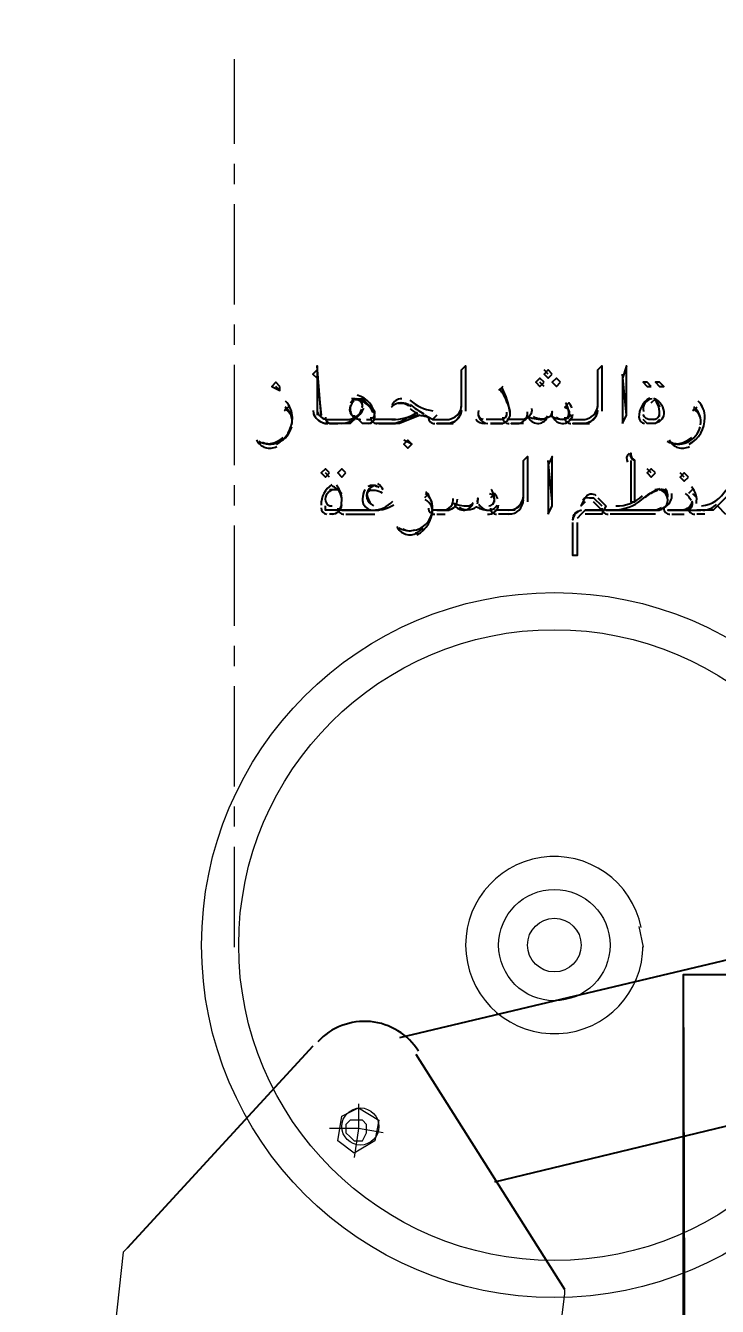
# Model space of a CAD drawing. Header units: millimetres. Extents: x -665 to 1025117, y -27997 to 4210.
# Drawn here: x 2180.4 to 2399, y -25500.1 to -25095.1 of the extents above; entities that cross this region are included whole.
import ezdxf

# ---------------------------------------------------------------- set-up
doc = ezdxf.new("R2010")
doc.units = ezdxf.units.MM
doc.linetypes.add('$2$CENTER', pattern=[50.8, 31.75, -6.35, 6.35, -6.35])
doc.layers.add('$0$PDF_PDF6_Geometry', color=7, linetype='Continuous')
doc.layers.add('$2$PDF_0', color=7, linetype='Continuous')
doc.layers.add('$2$CL', color=2, linetype='$2$CENTER', lineweight=0)
doc.styles.add('Century Gothic$001H0', font='cent.shx')
doc.dimstyles.new('Copy of ISO-25', dxfattribs={"dimtxt": 250, "dimasz": 80, "dimexe": 1.25, "dimexo": 0.625, "dimtad": 1, "dimtxsty": 'Century Gothic$001H0', "dimblk": 'ARCHTICK', "dimcen": 2.5, "dimadec": 0, "dimazin": 0, "dimtfac": 1, "dimtmove": 0, "dimatfit": 3, "dimfxl": 1, "dimarcsym": 0})

# ---------------------------------------------------------------- blocks, each defined once
blk = doc.blocks.new('_ArchTick')
at = {"color": 0, "linetype": 'ByBlock', "const_width": 0.15}
blk.add_lwpolyline([(-0.5, -0.5), (0.5, 0.5)], dxfattribs=at)
blk = doc.blocks.new('*D109')
at = {"color": 0, "lineweight": -2, "transparency": 16777216}
for p, q in [((3650, -8194.25), (249.37, -8194.25)), ((250.62, -25694.25), (250.62, -8194.25)), ((3650, -25694.25), (249.37, -25694.25))]:
    blk.add_line(p, q, dxfattribs=at)
at = {"layer": 'Defpoints', "color": 0, "transparency": 16777216}
for p in [(250.62, -8194.25), (3650.62, -8194.25), (3650.62, -25694.25)]:
    blk.add_point(p, dxfattribs=at)
at = {"color": 0, "lineweight": -2, "transparency": 16777216, "xscale": 80, "yscale": 80, "zscale": 80}
for p, rotation in [((250.62, -8194.25), 90), ((250.62, -25694.25), 270)]:
    blk.add_blockref('_ArchTick', p, dxfattribs=dict(at, rotation=rotation))
at = {"color": 0, "transparency": 16777216, "insert": (125, -16944.25), "char_height": 250, "attachment_point": 5, "rotation": 90, "style": 'Century Gothic$001H0'}
blk.add_mtext('SHAFT TOTAL HEIGHT 17500', dxfattribs=at)

msp = doc.modelspace()

# ---------------------------------------------------------------- linework, layer by layer
at = {"layer": '$0$PDF_PDF6_Geometry', "lineweight": 13}
for points in [[(2374.225, -25379.95), (2375.529, -25386.468)], [(2212.556, -25481.645), (2211.252, -25482.949), (2200.821, -25578.538), (2200.821, -25580.756), (2202.125, -25582.074), (2337.719, -25593.808), (2338.643, -25592.734), (2339.023, -25591.191), (2350.757, -25495.986), (2350.757, -25494.683)]]:
    msp.add_lwpolyline(points, dxfattribs=at)
at = {"layer": '$0$PDF_PDF6_Geometry', "lineweight": 5}
for points in [[(2285.567, -25436.012), (2285.567, -25443.835), (2276.441, -25443.835)], [(2293.39, -25445.139), (2285.567, -25443.835), (2284.264, -25452.962)]]:
    msp.add_lwpolyline(points, dxfattribs=at)
at = {"layer": '$0$PDF_PDF6_Geometry', "lineweight": 13}
for points in [[(2279.049, -25447.746), (2280.352, -25439.924), (2285.567, -25437.316), (2292.086, -25441.227), (2290.783, -25447.746), (2284.264, -25451.658)], [(2284.264, -25441.227), (2282.96, -25441.227), (2281.656, -25442.531), (2281.656, -25445.139), (2282.96, -25446.443), (2284.264, -25447.746), (2285.567, -25447.746), (2286.871, -25447.746), (2288.175, -25445.139), (2288.175, -25443.835), (2288.175, -25442.531), (2286.871, -25441.227)]]:
    msp.add_lwpolyline(points, close=True, dxfattribs=at)
for centre, radius in [((2347.497, -25385.816), 111.474), ((2347.498, -25385.817), 99.739), ((2347.498, -25385.817), 17.601), ((2347.498, -25385.817), 8.474), ((2286.219, -25443.183), 5.868)]:
    msp.add_circle(centre, radius, dxfattribs=at)
msp.add_arc((2347.498, -25385.817), 28.03, 11.35805, 0.14462, dxfattribs=at)
at = {"layer": '$2$CL'}
msp.add_lwpolyline([(2246.454, -25386.468), (2246.454, -25105.694)], dxfattribs=at)
at = {"layer": '$2$PDF_0', "lineweight": 25}
for points in [[(2272.53, -25203.938), (2272.53, -25206.546), (2273.833, -25218.28), (2272.53, -25202.635), (2272.53, -25203.938), (2271.226, -25205.242), (2272.53, -25206.546), (2272.53, -25218.28)], [(2318.162, -25215.673), (2318.162, -25203.938), (2319.466, -25202.635), (2319.466, -25216.976)], [(2361.187, -25215.673), (2361.187, -25203.938), (2362.491, -25202.635), (2362.491, -25216.976)], [(2345.542, -25205.242), (2344.238, -25203.938)], [(2370.314, -25218.28), (2369.01, -25205.242)], [(2260.796, -25210.457), (2259.492, -25209.154)], [(2331.2, -25209.154), (2329.896, -25210.457)], [(2331.2, -25210.457), (2332.504, -25214.369)], [(2344.238, -25209.154), (2342.934, -25207.85)], [(2348.149, -25209.154), (2346.845, -25207.85)], [(2376.833, -25209.154), (2375.529, -25207.85)], [(2382.048, -25209.154), (2380.744, -25207.85), (2379.44, -25207.85), (2380.744, -25209.154), (2382.048, -25209.154), (2380.744, -25207.85)], [(2284.264, -25213.065), (2286.871, -25213.065), (2289.479, -25215.673)], [(2285.568, -25213.065), (2285.568, -25213.065)], [(2378.136, -25214.369), (2379.44, -25213.065), (2380.744, -25215.673)], [(2379.44, -25214.369), (2379.44, -25214.369)], [(2263.403, -25215.673), (2262.099, -25216.976)], [(2284.264, -25218.28), (2284.264, -25219.584), (2282.96, -25220.888), (2276.441, -25220.888), (2279.049, -25220.888)], [(2305.124, -25218.28), (2298.605, -25220.888), (2290.783, -25220.888)], [(2310.339, -25218.28), (2309.036, -25219.584), (2306.428, -25218.28)], [(2392.478, -25215.673), (2391.174, -25216.976)], [(2281.656, -25220.888), (2277.745, -25220.888)], [(2297.302, -25219.584), (2290.783, -25219.584), (2289.479, -25220.888), (2286.871, -25220.888), (2285.568, -25219.584)], [(2289.479, -25220.888), (2286.871, -25220.888)], [(2288.175, -25219.584), (2289.479, -25219.584)], [(2292.086, -25220.888), (2297.302, -25220.888)], [(2309.036, -25219.584), (2314.251, -25219.584)], [(2331.2, -25219.584), (2325.985, -25219.584)], [(2337.719, -25220.888), (2333.808, -25220.888), (2336.415, -25220.888)], [(2352.061, -25219.584), (2357.276, -25219.584)], [(2380.744, -25219.584), (2379.44, -25220.888), (2376.833, -25220.888), (2375.529, -25219.584)], [(2379.44, -25220.888), (2376.833, -25220.888)], [(2302.517, -25227.407), (2301.213, -25226.103), (2299.909, -25227.407), (2301.213, -25228.71), (2302.517, -25227.407), (2299.909, -25226.103)], [(2346.845, -25246.963), (2346.845, -25245.66), (2345.542, -25232.622)], [(2276.441, -25237.837), (2275.137, -25236.533)], [(2280.352, -25237.837), (2279.049, -25236.533)], [(2378.136, -25236.533), (2376.833, -25235.229)], [(2388.567, -25237.837), (2387.263, -25236.533)], [(2276.441, -25241.748), (2277.745, -25241.748), (2279.049, -25241.748), (2280.352, -25243.052)], [(2279.049, -25241.748), (2279.049, -25241.748)], [(2307.732, -25243.052), (2306.428, -25244.356)], [(2391.174, -25241.748), (2389.87, -25243.052)], [(2391.174, -25243.052), (2392.478, -25244.356)], [(2280.352, -25248.267), (2279.049, -25248.267), (2276.441, -25248.267), (2275.137, -25248.267), (2275.137, -25246.963)], [(2361.187, -25244.356), (2363.795, -25246.963), (2362.491, -25249.571), (2357.276, -25249.571)], [(2357.276, -25248.267), (2362.491, -25248.267), (2359.883, -25245.66)], [(2398.997, -25246.963), (2397.693, -25248.267), (2395.086, -25248.267), (2392.478, -25248.267)], [(2277.745, -25249.571), (2276.441, -25249.571)], [(2279.049, -25248.267), (2277.745, -25248.267)], [(2281.656, -25249.571), (2290.783, -25249.571)], [(2310.339, -25248.267), (2314.251, -25248.267), (2309.036, -25248.267)], [(2310.339, -25249.571), (2312.947, -25249.571)], [(2335.111, -25248.267), (2329.896, -25248.267)], [(2333.808, -25249.571), (2329.896, -25249.571)], [(2362.491, -25248.267), (2357.276, -25248.267), (2355.972, -25249.571), (2354.668, -25250.875)], [(2379.44, -25249.571), (2365.098, -25249.571)], [(2389.87, -25248.267), (2383.351, -25248.267), (2389.87, -25248.267), (2391.174, -25248.267), (2393.782, -25248.267)], [(2384.655, -25249.571), (2388.567, -25249.571)], [(2395.086, -25249.571), (2392.478, -25249.571)], [(2354.668, -25252.179), (2354.668, -25262.609), (2353.364, -25262.609), (2353.364, -25252.179)], [(2457.667, -25377.342), (2298.605, -25415.152)], [(2271.226, -25417.759), (2212.556, -25481.645)], [(2350.757, -25494.683), (2303.82, -25420.367)], [(2447.237, -25432.101), (2328.592, -25460.784)]]:
    msp.add_lwpolyline(points, dxfattribs=at)
for points in [[(2369.01, -25220.888), (2370.314, -25218.28), (2370.314, -25216.976), (2370.314, -25202.635), (2369.01, -25206.546), (2369.01, -25219.584)], [(2344.238, -25207.85), (2342.934, -25206.546), (2341.63, -25207.85), (2342.934, -25209.154)], [(2346.845, -25205.242), (2345.542, -25203.938), (2344.238, -25205.242), (2345.542, -25206.546)], [(2349.453, -25207.85), (2348.149, -25206.546), (2346.845, -25207.85), (2348.149, -25209.154)], [(2260.796, -25209.154), (2259.492, -25207.85), (2258.188, -25209.154), (2260.796, -25210.457)], [(2378.136, -25209.154), (2376.833, -25207.85), (2375.529, -25207.85), (2376.833, -25209.154)], [(2327.289, -25220.888), (2331.2, -25220.888)], [(2345.542, -25249.571), (2346.845, -25246.963), (2346.845, -25245.66), (2346.845, -25231.318), (2345.542, -25233.926), (2345.542, -25246.963)], [(2276.441, -25236.533), (2275.137, -25235.229), (2273.833, -25236.533), (2275.137, -25237.837)], [(2281.656, -25236.533), (2280.352, -25235.229), (2279.049, -25236.533), (2280.352, -25237.837)], [(2379.44, -25236.533), (2378.136, -25235.229), (2376.833, -25236.533), (2378.136, -25237.837)], [(2389.87, -25237.837), (2388.567, -25236.533), (2387.263, -25237.837), (2388.567, -25239.141)], [(2388.193, -25694.261), (2789.107, -25694.261), (2789.109, -25395.269), (2388.195, -25395.269)], [(2389.173, -25694.261), (2790.087, -25694.261), (2789.109, -25395.269), (2388.195, -25395.269)]]:
    msp.add_lwpolyline(points, close=True, dxfattribs=at)
for points in [[(2330.586, -25220.887, 0.4570464), (2333.5, -25217.084, 0.1180622), (2330.336, -25210.18)], [(2259.746, -25227.441, 0.2677176), (2264.707, -25219.023, 0.2046973), (2262.56, -25213.816)], [(2284.137, -25213.817, 0.6928816), (2286.136, -25219.581, -0.5513765), (2283.18, -25215.148)], [(2283.061, -25214.393, -0.9210606), (2286.729, -25215.753, 0.7402518), (2283.822, -25213.4)], [(2288.783, -25220.887, 0.3854331), (2290.782, -25218.86, 0.3464637), (2285.223, -25211.945)], [(2298.298, -25214.513, -0.2361866), (2301.429, -25215.198, 0.1807893), (2299.299, -25214.369)], [(2353.068, -25216.009, 0.1022358), (2352.061, -25214.369), (2350.757, -25215.673, -0.8663756), (2350.25, -25219.578, -0.1574595), (2346.361, -25218.529, -0.3147755), (2340.868, -25218.686)], [(2377.631, -25212.829, 0.2755591), (2374.225, -25218.916, 0.3934245), (2376.027, -25220.882)], [(2380.673, -25218.633, 0.2126677), (2379.071, -25213.023, -0.3305701), (2382.042, -25217.86, -0.3701928), (2378.944, -25220.884)], [(2390.124, -25227.441, 0.2677176), (2395.085, -25219.023, 0.2046973), (2392.939, -25213.816)], [(2271.252, -25216.81, 0.3938896), (2275.953, -25220.884, -0.3465612), (2271.463, -25217.776)], [(2272.691, -25217.337, 0.34649), (2276.441, -25219.584), (2282.96, -25219.584)], [(2295.621, -25220.884, 0.1336789), (2300.544, -25219.392, -0.1025295), (2303.408, -25218.36, -0.1575583), (2308.303, -25219.195)], [(2313.575, -25220.888, 0.4173431), (2318.145, -25216.725, -0.330579), (2314.251, -25220.888), (2310.339, -25220.888), (2315.555, -25220.888)], [(2332.36, -25218.364, -0.2832611), (2330.636, -25219.582, 0.4491874), (2332.476, -25217.317)], [(2340.321, -25216.131, -0.4015449), (2337.719, -25219.584), (2332.504, -25219.584)], [(2338.746, -25218.599, 0.1025089), (2343.623, -25219.584, 0.2833938), (2345.349, -25218.474)], [(2346.659, -25218.921, 0.1019093), (2346.812, -25217.078, -0.0786401), (2346.394, -25218.304)], [(2347.136, -25218.973, 0.2754782), (2349.878, -25220.88, 0.4014939), (2353.342, -25218.008)], [(2356.6, -25220.888, 0.4173431), (2361.17, -25216.725, -0.330579), (2357.276, -25220.888), (2353.364, -25220.888), (2358.58, -25220.888)], [(2379.44, -25219.584), (2378.136, -25219.584, -0.3859479), (2375.576, -25218.054)], [(2255.317, -25226.83, 0.220457), (2259.342, -25226.815, 0.0868945), (2261.828, -25225.295)], [(2384.391, -25226.83, 0.220457), (2388.417, -25226.815, 0.0868945), (2390.903, -25225.295)], [(2371.617, -25232.622), (2371.617, -25245.66), (2372.921, -25245.66), (2372.921, -25233.926), (2372.921, -25232.622, -0.4175957), (2371.657, -25230.272, 0.3384956), (2372.813, -25232.468)], [(2328.592, -25248.267), (2334.086, -25248.171, 0.330579), (2337.719, -25244.356), (2337.719, -25232.622), (2339.023, -25231.318), (2339.023, -25245.66)], [(2278.019, -25241.77, 0.4487763), (2275.184, -25245.434, 0.3859479), (2277.33, -25246.949)], [(2278.36, -25248.267, 0.425104), (2280.282, -25246.013, 0.2126677), (2278.679, -25240.403)], [(2287.664, -25241.73, 0.1102875), (2286.876, -25244.753, 0.3149098), (2288.87, -25248.014)], [(2290.393, -25240.616, 0.1966674), (2288.526, -25242.234, -0.2520843), (2293.059, -25242.812)], [(2304.075, -25256.125, 0.2677176), (2309.036, -25247.706, 0.2046973), (2306.889, -25242.499)], [(2329.599, -25244.692, 0.1022358), (2328.592, -25243.052), (2327.289, -25244.356)], [(2357.276, -25245.66), (2355.972, -25246.963), (2357.276, -25244.356, -0.5116515), (2360.656, -25243.668)], [(2366.417, -25248.252, 0.1575695), (2375.053, -25245.032, -0.0944029), (2380.85, -25241.414)], [(2380.07, -25248.267, 0.4726388), (2383.292, -25244.399, 0.4250326), (2379.241, -25241.86)], [(2383.33, -25243.416, 0.4725924), (2380.739, -25241.861, -0.2912287), (2382.703, -25242.249)], [(2402.212, -25246.963, 0.5202721), (2404.212, -25244.356), (2404.212, -25243.052), (2402.908, -25243.052), (2401.604, -25244.356), (2398.997, -25246.963), (2401.604, -25249.571)], [(2296.785, -25246.673, -0.1890578), (2289.479, -25248.267), (2280.352, -25248.267), (2292.086, -25248.267)], [(2316.239, -25246.919, -0.2047478), (2313.933, -25248.25, 0.4015449), (2316.853, -25244.815)], [(2315.278, -25245.979, 0.1025089), (2320.155, -25246.963, 0.2833938), (2321.881, -25245.853)], [(2317.4, -25247.369, 0.3147755), (2322.893, -25247.212, 0.1574595), (2327.177, -25248.246)], [(2323.19, -25246.3, 0.1019093), (2323.344, -25244.458, -0.0786401), (2322.926, -25245.683)], [(2356.463, -25245.016, -0.3546), (2358.58, -25244.356), (2359.883, -25244.356), (2362.491, -25246.963)], [(2389.218, -25248.267, 0.5354371), (2391.024, -25245.558, -0.3544358), (2387.832, -25248.266)], [(2381.32, -25247.501, -0.1335651), (2379.44, -25248.267), (2363.795, -25248.267), (2380.744, -25248.267)]]:
    msp.add_lwpolyline(points, format="xyb", dxfattribs=at)
msp.add_lwpolyline([(2356.078, -25248.313, 0.3464081), (2353.372, -25251.304, -0.4015289)], format="xyb", close=True, dxfattribs=at)
for centre, radius, start, end in [((2307.094, -25221.537), 26.714, 8.51799, 26.53942), ((2283.61, -25220.237), 7.173, 23.00552, 91.272), ((2299.257, -25218.931), 4.563, 48.393, 137.46819), ((2299.258, -25216.325), 3.26, 89.04692, 160.61604), ((2310.989, -25203.292), 13.684, 228.13344, 262.18084), ((2346.202, -25217.627), 5.859, 353.01763, 34.13906), ((2378.789, -25216.327), 3.262, 96.67349, 193.35113), ((2260.144, -25220.236), 4.563, 346.68865, 61.52358), ((2258.834, -25220.24), 5.874, 10.82377, 51.83226), ((2279.701, -25212.414), 8.474, 272.87113, 334.509), ((2282.307, -25215.018), 4.566, 269.74364, 342.89245), ((2288.826, -25217.626), 1.958, 272.56558, 28.00085), ((2296.65, -25205.895), 13.689, 268.04392, 303.84444), ((2310.995, -25205.891), 13.694, 228.4676, 241.08051), ((2322.679, -25189.016), 33.162, 231.36466, 240.40715), ((2313.6, -25215.023), 4.561, 269.68841, 0.29993), ((2326.635, -25217.629), 3.258, 164.57747, 267.2179), ((2325.332, -25217.628), 1.955, 172.62289, 260.16688), ((2335.764, -25217.63), 3.258, 272.5906, 7.85517), ((2337.067, -25216.325), 3.259, 277.82124, 324.10627), ((2342.28, -25217.631), 3.256, 199.47587, 335.90144), ((2350.106, -25216.322), 3.262, 232.43328, 327.57201), ((2356.625, -25215.023), 4.561, 269.68841, 0.29993), ((2378.789, -25217.628), 1.956, 268.91947, 1.04163), ((2389.219, -25220.236), 4.563, 346.68865, 61.52358), ((2387.908, -25220.24), 5.874, 10.82377, 51.83226), ((2257.536, -25220.233), 7.173, 241.12543, 346.66768), ((2277.096, -25218.932), 1.959, 179.71256, 270.28744), ((2291.438, -25218.932), 1.959, 179.71256, 270.28744), ((2309.691, -25218.932), 1.959, 179.71256, 270.28744), ((2325.331, -25217.631), 3.256, 215.64469, 273.98313), ((2333.159, -25218.932), 1.959, 179.71256, 270.28744), ((2352.716, -25218.932), 1.959, 179.71256, 270.28744), ((2386.611, -25220.233), 7.173, 241.12543, 346.66768), ((2257.533, -25224.151), 4.559, 204.38564, 299.60719), ((2387.911, -25224.151), 4.559, 204.38564, 299.60719), ((2372.269, -25231.97), 1.956, 125.45411, 214.51101), ((2281.005, -25246.312), 7.172, 121.67706, 183.30119), ((2275.787, -25245.009), 4.565, 357.10157, 70.27095), ((2291.433, -25243.703), 3.258, 125.77721, 234.20655), ((2290.131, -25243.704), 1.956, 107.28013, 185.33974), ((2294.044, -25242.399), 5.869, 186.62014, 231.15303), ((2290.131, -25243.705), 3.26, 52.28732, 118.89927), ((2290.131, -25242.401), 1.956, 50.27234, 108.49317), ((2286.194, -25246.332), 8.507, 31.62472, 49.56565), ((2303.162, -25247.619), 5.874, 10.82377, 51.83226), ((2326.638, -25245.008), 1.955, 274.24289, 77.86232), ((2322.734, -25245.007), 5.859, 353.01763, 34.13906), ((2382.701, -25251.53), 9.782, 105.58444, 132.5184), ((2380.089, -25243.705), 3.262, 343.70036, 41.89356), ((2385.297, -25247.622), 5.879, 23.53726, 52.1947), ((2386.613, -25245.007), 5.865, 348.94762, 43.83146), ((2393.129, -25237.184), 9.779, 275.17234, 331.73379), ((2277.093, -25246.313), 3.258, 272.74073, 353.99749), ((2290.133, -25239.797), 8.47, 270.05637, 318.10178), ((2304.473, -25248.919), 4.563, 346.68866, 61.52358), ((2312.296, -25245.009), 3.258, 272.5906, 7.85517), ((2318.812, -25245.01), 3.256, 199.47587, 335.90144), ((2326.638, -25245.007), 3.261, 204.37127, 265.97816), ((2326.638, -25245.005), 3.262, 232.43328, 327.57201), ((2326.637, -25246.311), 3.26, 265.80491, 353.30554), ((2333.156, -25243.706), 4.561, 269.68841, 0.29993), ((2333.156, -25245.01), 4.561, 269.68841, 0.29993), ((2367.053, -25234.572), 12.391, 269.45519, 312.2449), ((2394.432, -25242.396), 5.871, 269.64223, 317.60577), ((2275.79, -25247.615), 1.957, 179.55178, 265.45535), ((2281.008, -25247.615), 1.959, 179.71256, 270.28744), ((2290.13, -25238.477), 9.79, 275.35596, 295.1309), ((2301.865, -25247.613), 7.173, 241.12543, 346.66768), ((2309.691, -25247.615), 1.959, 179.71256, 270.28744), ((2329.248, -25247.615), 1.959, 179.71256, 270.28744), ((2364.45, -25247.615), 1.959, 179.71256, 270.28744), ((2384.007, -25247.615), 1.959, 179.71256, 270.28744), ((2391.83, -25247.615), 1.959, 179.71256, 270.28744), ((2301.861, -25251.53), 4.559, 204.38564, 299.60719), ((2301.865, -25250.222), 4.564, 240.90816, 290.63774), ((2300.573, -25247.639), 8.448, 291.5105, 311.37536), ((2287.522, -25430.144), 20.207, 32.25578, 137.05447)]:
    msp.add_arc(centre, radius, start, end, dxfattribs=at)
for points in [[(2383.235, -25246.68), (2384.363, -25245.662), (2384.855, -25244.307), (2384.581, -25242.98)], [(2378.732, -25248.267), (2380.461, -25248.28), (2382.108, -25247.7), (2383.235, -25246.68)]]:
    msp.add_open_spline(points, degree=3, dxfattribs=at)

# ---------------------------------------------------------------- dimensions: what is measured, and where the dimension line sits
dim = msp.add_linear_dim(base=(250.625, -8194.249), p1=(3650.625, -25694.249), p2=(3650.625, -8194.249), angle=90, text='SHAFT TOTAL HEIGHT <>', dimstyle='Copy of ISO-25')
dim.commit()
dim.dimension.update_dxf_attribs({"geometry": '*D109', "text_midpoint": (125, -16944.249)})

doc.saveas('drawing.dxf')
